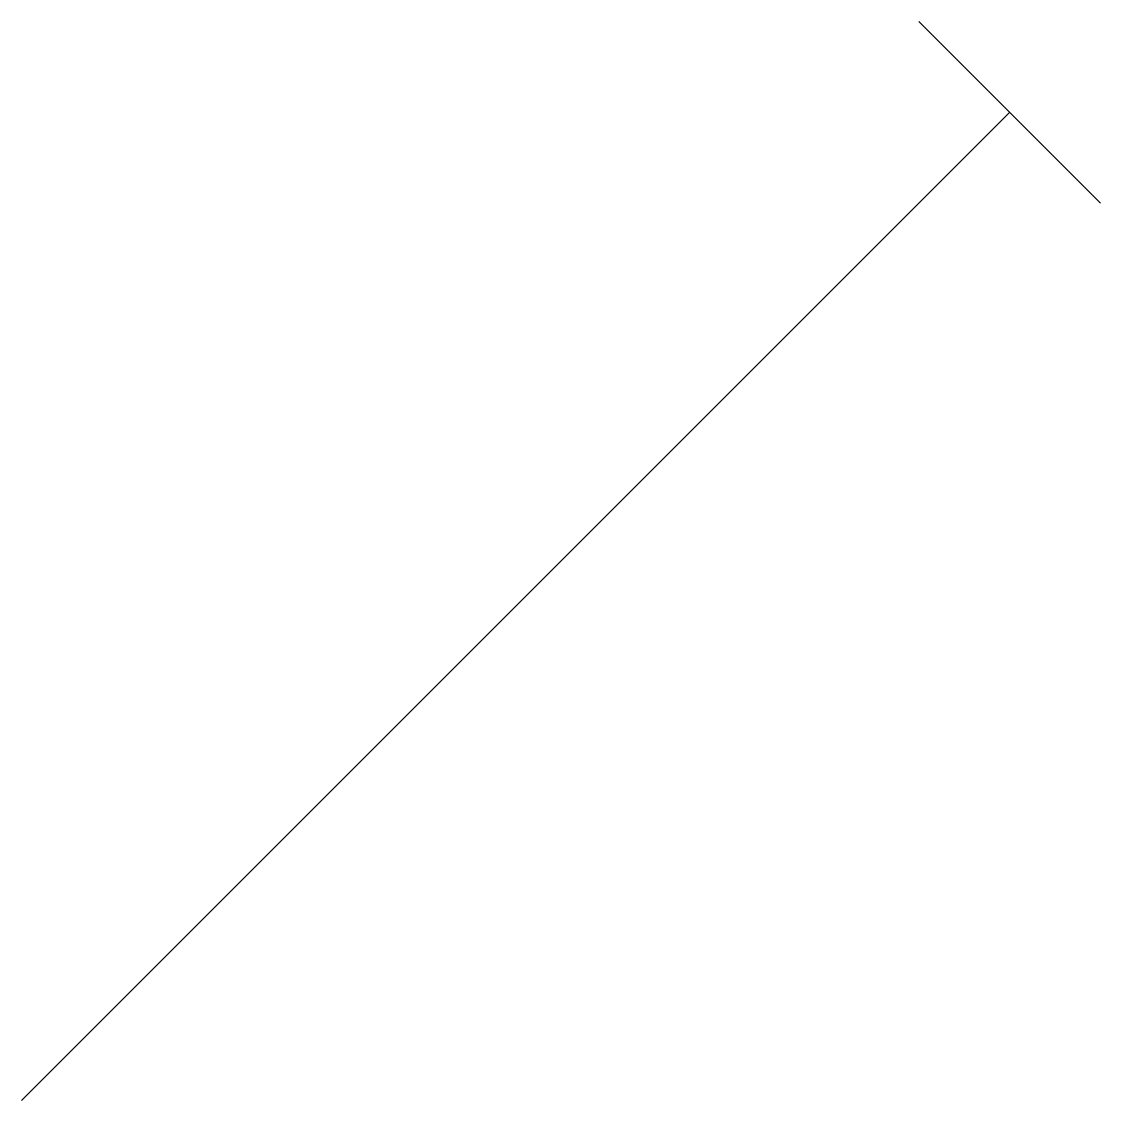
# Model space of a CAD drawing. Header units: millimetres. Extents: x -3.84 to 4.55, y -3.84 to 4.55.
import ezdxf

# ---------------------------------------------------------------- set-up
doc = ezdxf.new("R2010")
doc.units = ezdxf.units.MM
doc.layers.add('SYMB_FIL', color=3, linetype='Continuous')

msp = doc.modelspace()

# ---------------------------------------------------------------- linework, layer by layer
at = {"layer": 'SYMB_FIL'}
for p, q in [((4.552, 3.1378), (3.1378, 4.552)), ((-3.8449, -3.8449), (3.8449, 3.8449))]:
    msp.add_line(p, q, dxfattribs=at)

doc.saveas('drawing.dxf')
